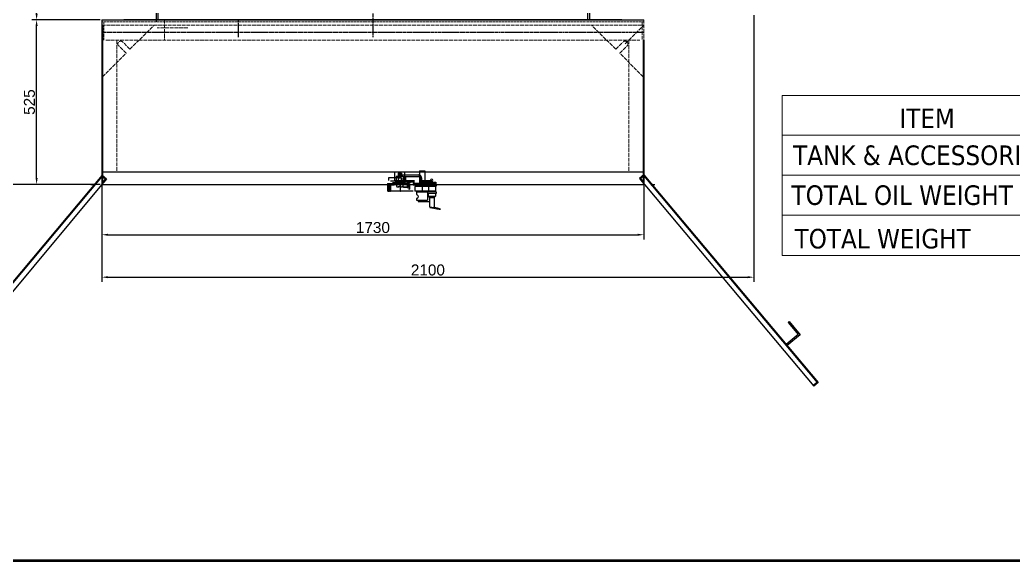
# Model space of a CAD drawing. Header units: millimetres. Extents: x 3151 to 13728, y 2378 to 9705.
# Drawn here: x 4748 to 7918, y 2645 to 4376 of the extents above; entities that cross this region are included whole.
import ezdxf

# ---------------------------------------------------------------- set-up
doc = ezdxf.new("R2010")
doc.units = ezdxf.units.MM
for name, pattern in [('ACAD_ISO02W100', [15, 12, -3]), ('CENTERX2', [101.6, 63.5, -12.7, 12.7, -12.7]), ('DASHED', [0.75, 0.5, -0.25]), ('HIDDEN', [9.525, 6.35, -3.175])]:
    doc.linetypes.add(name, pattern=pattern)
for name, color, linetype, lineweight in [('1', 4, 'Continuous', 53), ('标注、文本', 3, 'Continuous', 18), ('粗实线', 4, 'Continuous', 40), ('虚线', 6, 'HIDDEN', 15), ('铁心', 3, 'Continuous', 0)]:
    doc.layers.add(name, color=color, linetype=linetype, lineweight=lineweight)
doc.layers.add('4虚线层', color=6, linetype='DASHED')
doc.layers.add('PDF_几何图形', color=7, linetype='Continuous')
doc.styles.get("Standard").update_dxf_attribs({"font": 'arial.ttf'})
doc.styles.add('Tahoma_txtstyle_30.51_0_0', font='tahoma.ttf')
doc.dimstyles.new('1-15', dxfattribs={"dimscale": 10, "dimtxt": 3.5, "dimasz": 2, "dimexe": 1.5, "dimexo": 0.5, "dimgap": 0.5, "dimtad": 1, "dimtoh": 1, "dimdec": 1, "dimdsep": 46, "dimtxsty": 'Standard', "dimcen": 2.5, "dimclrd": 3, "dimclre": 3, "dimclrt": 3, "dimadec": 0, "dimazin": 2, "dimtfac": 1, "dimtdec": 1, "dimtmove": 0, "dimatfit": 2, "dimfxl": 1, "dimarcsym": 0})

# ---------------------------------------------------------------- blocks, each defined once
blk = doc.blocks.new('A$C62CB6CE0')
at = {"layer": 'PDF_几何图形'}
for p, q in [((3.7, 101.1), (32.7, 101.1)), ((22.3, 119.3), (54.2, 119.3)), ((22.3, 119.3), (22.3, 89.9)), ((26.9, 104), (26.9, 85.3)), ((33.1, 104), (26.9, 104)), ((33.1, 114.7), (33.1, 104)), ((33.1, 112.2), (33.9, 111.4)), ((43.8, 111.4), (33.1, 111)), ((33.9, 111.4), (33.1, 111)), ((33.1, 111), (33.9, 110.6)), ((43.8, 110.6), (33.1, 110.2)), ((33.9, 110.6), (33.1, 110.2)), ((33.1, 108.5), (33.9, 108.1)), ((33.1, 101.5), (33.9, 101.1)), ((33.1, 98.6), (33.1, 80.4)), ((43, 112.2), (33.9, 111.4)), ((43, 111), (33.9, 110.6)), ((43, 110.2), (33.9, 109.7)), ((43, 109.3), (33.9, 108.9)), ((43, 108.5), (33.9, 108.1)), ((43, 107.7), (33.9, 107.3)), ((43, 106.9), (33.9, 106.4)), ((43, 105.6), (33.9, 105.2)), ((43, 104.8), (33.9, 104.4)), ((43, 104), (33.9, 103.5)), ((43, 103.1), (33.9, 102.7)), ((43, 102.3), (33.9, 101.9)), ((43, 101.5), (33.9, 101.1)), ((43, 101.5), (33.9, 101.1)), ((43, 101.5), (33.9, 101.1)), ((43, 100.7), (33.9, 100.2)), ((43, 99.4), (33.9, 99)), ((43.8, 111.4), (43, 111)), ((43, 111), (43.8, 110.6)), ((43.8, 110.6), (43, 110.2)), ((43.8, 109.7), (43, 109.3)), ((43.8, 108.9), (43, 108.5)), ((43.8, 108.1), (43, 107.7)), ((43.8, 107.3), (43, 106.9)), ((43.8, 106.4), (43, 105.6)), ((43.8, 105.2), (43, 104.8)), ((43.8, 104.4), (43, 104)), ((43.8, 103.5), (43, 103.1)), ((43.8, 102.7), (43, 102.3)), ((43.8, 101.9), (43, 101.5)), ((43.8, 101.1), (43, 100.7)), ((43.8, 100.2), (43, 99.4)), ((49.6, 104), (43.8, 104)), ((43.8, 99), (43.8, 80.4)), ((44.9, 109.3), (44.9, 104.8)), ((44.9, 109.3), (49.5, 109.3)), ((49.5, 104.8), (44.9, 104.8)), ((49.5, 109.3), (99.1, 109.3)), ((49.5, 104.8), (99.1, 104.8)), ((49.6, 104), (49.6, 85.3)), ((54.2, 119.3), (54.2, 89.9)), ((55.3, 104), (55.3, 87.4)), ((55.3, 104), (57.3, 104)), ((57.3, 104), (57.3, 87.4)), ((101.2, 122.2), (101.2, 108.9)), ((101.2, 122.2), (119, 122.2)), ((101.2, 104.4), (101.2, 82)), ((103.7, 100.2), (103.7, 91.1)), ((108.2, 100.2), (108.2, 91.1)), ((119, 122.2), (119, 86.6)), ((0, 82.5), (26.9, 82.5)), ((0, 82.5), (0, 57.6)), ((2.1, 80.4), (26.9, 80.4)), ((2.1, 80.4), (2.1, 55.2)), ((3.7, 57.6), (3.7, 76.7)), ((6.6, 80.4), (6.6, 55.2)), ((65.8, 89.9), (8.7, 89.9)), ((8.7, 77.9), (20.3, 77.9)), ((8.7, 77.9), (8.7, 57.6)), ((15.7, 85.3), (56.7, 85.3)), ((20.3, 80.4), (20.3, 77.9)), ((23.6, 92), (64.5, 92)), ((64.5, 89.9), (23.6, 89.9)), ((23.6, 87.4), (64.5, 87.4)), ((26.9, 80.4), (49.6, 80.4)), ((26.9, 80.4), (26.9, 78.3)), ((26.9, 78.3), (49.6, 78.3)), ((28.1, 78.3), (28.1, 73.4)), ((38.5, 78.3), (38.5, 73.4)), ((43, 82.5), (69.9, 82.5)), ((43, 80.4), (67.8, 80.4)), ((43.4, 71.3), (47.1, 71.3)), ((44.9, 92), (85.9, 92)), ((85.9, 89.9), (44.9, 89.9)), ((44.9, 87.4), (85.9, 87.4)), ((47.6, 71.7), (47.1, 71.3)), ((48.8, 78.3), (48.8, 73.4)), ((49.6, 80.4), (49.6, 78.3)), ((50.7, 71.7), (61.9, 71.7)), ((50.7, 71.7), (50.7, 69.2)), ((64.4, 69.2), (50.7, 69.2)), ((61.9, 85.3), (61.9, 71.7)), ((61.9, 85.3), (61.9, 71.7)), ((72.4, 85.3), (61.9, 85.3)), ((61.9, 69.2), (64.4, 69.2)), ((61.9, 69.2), (64.4, 69.2)), ((64.4, 69.2), (61.9, 69.2)), ((64.4, 87.4), (64.4, 69.2)), ((64.4, 87.4), (64.4, 69.2)), ((65.8, 89.9), (65.8, 87.4)), ((67.8, 80.4), (67.8, 64.3)), ((67.8, 64.3), (69.9, 64.3)), ((69.9, 82.5), (69.9, 64.3)), ((80.9, 82), (80.9, 76.7)), ((80.9, 82), (81.3, 82)), ((81.3, 76.7), (80.9, 76.7)), ((81.3, 82), (81.3, 76.7)), ((130.5, 82), (81.3, 82)), ((130.5, 76.7), (81.3, 76.7)), ((130.1, 72.1), (86.7, 72.1)), ((86.7, 72.1), (86.7, 57.6)), ((101.6, 92), (142.5, 92)), ((142.5, 89.9), (101.6, 89.9)), ((101.6, 87.4), (142.5, 87.4)), ((104.5, 76.7), (104.5, 72.1)), ((110.3, 80.4), (110.3, 55.2)), ((115.7, 76.7), (115.7, 72.1)), ((127.7, 76.7), (127.7, 73.8)), ((127.7, 73.8), (154.9, 73.8)), ((130.1, 73.8), (130.1, 57.6)), ((130.5, 82), (130.5, 76.7)), ((130.5, 82), (131.8, 82)), ((131.8, 76.7), (130.5, 76.7)), ((131.8, 82), (131.8, 76.7)), ((151.6, 82), (131.8, 82)), ((151.6, 76.7), (131.8, 76.7)), ((135.5, 84.1), (135.5, 78.3)), ((146.3, 84.1), (146.3, 78.3)), ((151.6, 82), (151.6, 76.7)), ((152.5, 73.8), (152.5, 57.6)), ((153.7, 86.6), (153.7, 82)), ((153.7, 76.7), (154.9, 76.7)), ((154.9, 76.7), (154.9, 73.8)), ((23.2, 57.6), (3.7, 57.6)), ((60, 57.6), (19, 57.6)), ((40.1, 57.6), (38, 57.6)), ((81.3, 57.6), (40.4, 57.6)), ((130.1, 57.6), (86.7, 57.6)), ((92.5, 55.2), (92.5, 46.5)), ((92.5, 55.2), (126.8, 55.2)), ((92.5, 46.5), (93.3, 46.5)), ((92.5, 33.7), (92.5, 28.3)), ((93.3, 33.7), (92.5, 33.7)), ((138, 57.6), (97, 57.6)), ((103.7, 57.6), (103.7, 55.2)), ((116.5, 57.6), (116.5, 55.2)), ((126.8, 55.2), (126.8, 28.3)), ((129.3, 47.3), (126.8, 47.3)), ((127.7, 55.2), (127.7, 49.8)), ((141.3, 55.2), (127.7, 55.2)), ((141.3, 49.8), (127.7, 49.8)), ((129.3, 41.9), (152.9, 41.9)), ((141.3, 57.6), (130.1, 57.6)), ((132.2, 57.6), (132.2, 55.2)), ((133.9, 37.4), (141.3, 37.4)), ((152.5, 57.6), (141.3, 57.6)), ((154.9, 55.2), (141.3, 55.2)), ((154.9, 49.8), (141.3, 49.8)), ((141.3, 37.4), (148.7, 37.4)), ((150.4, 57.6), (150.4, 55.2)), ((152.9, 49), (152.9, 41.9)), ((152.9, 41.5), (152.9, 41.9)), ((154.9, 55.2), (154.9, 49.8)), ((92.5, 28.3), (126.8, 28.3)), ((133.9, 29.1), (133.9, 7.2)), ((148.7, 29.1), (148.7, 7.2))]:
    blk.add_line(p, q, dxfattribs=at)
for points in [[(3.7, 91.6), (3.7, 101.1), (4.1, 100.7)], [(33.1, 114.7), (43.8, 114.7), (43.8, 104)], [(33.1, 112.2), (43, 112.2), (43.8, 111.4)], [(43, 110.2), (43.8, 109.7), (33.1, 109.3)], [(33.1, 110.2), (33.9, 109.7), (33.1, 109.3)], [(43, 109.3), (43.8, 108.9), (33.1, 108.5)], [(33.1, 109.3), (33.9, 108.9), (33.1, 108.5)], [(43, 108.5), (43.8, 108.1), (33.1, 107.7)], [(43, 108.5), (33.9, 108.1), (33.1, 107.7)], [(43, 107.7), (43.8, 107.3), (33.1, 106.9)], [(33.1, 107.7), (33.9, 107.3), (33.1, 106.9)], [(43, 106.9), (43.8, 106.4), (33.1, 105.6)], [(33.1, 106.9), (33.9, 106.4), (33.1, 105.6)], [(43, 105.6), (43.8, 105.2), (33.1, 104.8)], [(33.1, 105.6), (33.9, 105.2), (33.1, 104.8)], [(43, 104.8), (43.8, 104.4), (33.1, 104)], [(33.1, 104.8), (33.9, 104.4), (33.1, 104)], [(43, 104), (43.8, 103.5), (33.1, 103.1)], [(33.1, 104), (33.9, 103.5), (33.1, 103.1)], [(43, 103.1), (43.8, 102.7), (33.1, 102.3)], [(33.1, 103.1), (33.9, 102.7), (33.1, 102.3)], [(43, 102.3), (43.8, 101.9), (33.1, 101.5)], [(33.1, 102.3), (33.9, 101.9), (33.1, 101.5)], [(43, 101.5), (43.8, 101.1), (33.1, 100.7)], [(43, 101.5), (33.9, 101.1), (33.1, 100.7)], [(43, 100.7), (43.8, 100.2), (33.1, 99.4)], [(33.1, 100.7), (33.9, 100.2), (33.1, 99.4)], [(43, 99.4), (43.8, 99), (33.1, 98.6)], [(33.1, 99.4), (33.9, 99), (33.1, 98.6)], [(108.2, 100.2), (100.4, 109.3), (99.1, 109.3)], [(103.7, 100.2), (103.7, 101.5), (103.3, 101.9), (103.3, 102.3), (102.8, 103.1), (102.4, 103.5), (102, 104), (101.6, 104.4), (100.8, 104.4), (100.4, 104.8), (99.1, 104.8)], [(28.1, 73.4), (28.5, 72.9), (28.9, 72.5), (29.4, 72.5), (29.8, 72.1), (30.2, 72.1), (30.6, 71.7), (31.4, 71.7), (31.8, 71.3), (33.1, 71.3)], [(28.1, 73.4), (28.1, 72.9), (28.5, 72.5), (28.5, 72.1), (28.9, 72.1), (28.9, 71.7), (29.4, 71.7)], [(28.9, 71.7), (29.8, 71.3), (33.1, 71.3)], [(43.4, 71.3), (33.1, 71.3), (34.7, 71.3), (35.2, 71.7), (36, 71.7), (36.4, 72.1), (36.8, 72.1), (37.2, 72.5), (37.6, 72.5), (38, 72.9), (38.5, 73.4)], [(38.5, 73.4), (38.9, 72.9), (39.7, 72.1), (40.1, 72.1), (40.9, 71.7), (41.8, 71.7), (42.2, 71.3), (43.4, 71.3)], [(40.1, 93.6), (40.1, 57.6), (40.5, 57.2)], [(43.4, 71.3), (45.1, 71.3), (45.5, 71.7), (46.3, 71.7), (46.7, 72.1), (47.1, 72.1), (47.6, 72.5), (48, 72.5), (48.4, 72.9), (48.8, 73.4)], [(47.6, 71.7), (47.6, 72.1), (48, 72.1), (48, 72.5), (48.4, 72.5), (48.4, 72.9), (48.8, 73.4)], [(103.7, 91.1), (111.5, 82), (112.8, 82)], [(108.2, 91.1), (108.2, 89.9), (109, 89.1), (109, 88.2), (109.5, 87.8), (109.9, 87.4), (110.7, 87.4), (111.1, 87), (111.5, 86.6), (112.8, 86.6), (153.7, 86.6)], [(151.6, 82), (153.7, 82), (153.7, 76.7), (151.6, 76.7)], [(93.3, 46.5), (94.2, 46.1), (95, 44.8), (96.2, 43.2), (97, 39.9), (96.2, 36.5), (95, 34.9), (94.2, 34.1), (93.3, 33.7)], [(130.5, 49.8), (129.7, 49.8), (129.7, 49.4), (129.3, 49), (129.3, 41.9), (129.7, 41.9), (129.7, 41.5), (133.9, 37.4), (133.9, 29.1)], [(152.9, 41.5), (148.7, 37.4), (148.7, 29.1)], [(152.9, 49), (152.9, 49.8), (152.1, 49.8)], [(97.9, 28.3), (97.9, 24.6), (133.9, 24.6)], [(133.9, 7.2), (148.3, 5.5), (148.7, 7.2)]]:
    blk.add_lwpolyline(points, dxfattribs=at)
blk.add_lwpolyline([(25.6, 85.3), (50.9, 85.3), (50.9, 82.5), (25.6, 82.5)], close=True, dxfattribs=at)
for points in [[(108.2, 101.5), (106.4, 106.8), (105.9, 107.6), (100.4, 109.3)], [(140.5, 96.1), (138.4, 96.1), (136.7, 94.4), (136.7, 92.4)], [(144.6, 92.4), (144.6, 94.4), (142.5, 96.1), (140.5, 96.1)], [(103.7, 89.9), (104.6, 86), (107.7, 83), (111.5, 82)], [(136.7, 92.4), (136.7, 90.3), (138.4, 88.2), (140.5, 88.2)], [(140.5, 88.2), (142.5, 88.2), (144.6, 90.3), (144.6, 92.4)], [(134.3, 5.5), (171.8, -1.9), (181.4, -1.8), (148.3, 5.5)]]:
    blk.add_open_spline(points, degree=3, dxfattribs=at)
blk = doc.blocks.new('*D82')
at = {"layer": 'Defpoints', "color": 0, "transparency": 16777216}
for p in [(5009.7, 3851.3), (6739.7, 3853.1), (6739.7, 3690.4)]:
    blk.add_point(p, dxfattribs=at)
at = {"layer": '标注、文本', "color": 3, "lineweight": -2, "transparency": 16777216}
for p, q in [((5009.7, 3846.3), (5009.7, 3675.4)), ((6739.7, 3848.1), (6739.7, 3675.4)), ((5029.7, 3690.4), (6719.7, 3690.4))]:
    blk.add_line(p, q, dxfattribs=at)
at = {"layer": '标注、文本', "color": 3, "transparency": 16777216}
for points in [[(5029.7, 3693.7), (5029.7, 3687.1), (5009.7, 3690.4)], [(6719.7, 3693.7), (6719.7, 3687.1), (6739.7, 3690.4)]]:
    blk.add_solid(points, dxfattribs=at)
at = {"layer": '标注、文本', "color": 3, "transparency": 16777216, "insert": (5874.7, 3713.3), "char_height": 35, "attachment_point": 5}
blk.add_mtext('1730', dxfattribs=at)
blk = doc.blocks.new('*D83')
at = {"layer": 'Defpoints', "color": 0, "transparency": 16777216}
for p in [(4801.3, 4376.3), (5009.7, 4376.3), (5009.7, 3851.3)]:
    blk.add_point(p, dxfattribs=at)
at = {"layer": '标注、文本', "color": 3, "lineweight": -2, "transparency": 16777216}
for p, q in [((5004.7, 4376.3), (4786.3, 4376.3)), ((4801.3, 3871.3), (4801.3, 4356.3)), ((5004.7, 3851.3), (4786.3, 3851.3))]:
    blk.add_line(p, q, dxfattribs=at)
at = {"layer": '标注、文本', "color": 3, "transparency": 16777216}
for points in [[(4798, 4356.3), (4804.7, 4356.3), (4801.3, 4376.3)], [(4798, 3871.3), (4804.7, 3871.3), (4801.3, 3851.3)]]:
    blk.add_solid(points, dxfattribs=at)
at = {"layer": '标注、文本', "color": 3, "transparency": 16777216, "insert": (4778.5, 4113.8), "char_height": 35, "attachment_point": 5, "rotation": 90}
blk.add_mtext('525', dxfattribs=at)
blk = doc.blocks.new('*D84')
at = {"layer": 'Defpoints', "color": 0, "transparency": 16777216}
for p in [(4801.3, 5322.3), (5195.7, 5322.3), (5009.7, 4376.3)]:
    blk.add_point(p, dxfattribs=at)
at = {"layer": '标注、文本', "color": 3, "lineweight": -2, "transparency": 16777216}
for p, q in [((5190.7, 5322.3), (4786.3, 5322.3)), ((4801.3, 4396.3), (4801.3, 5302.3)), ((5004.7, 4376.3), (4786.3, 4376.3))]:
    blk.add_line(p, q, dxfattribs=at)
at = {"layer": '标注、文本', "color": 3, "transparency": 16777216}
for points in [[(4798, 5302.3), (4804.7, 5302.3), (4801.3, 5322.3)], [(4798, 4396.3), (4804.7, 4396.3), (4801.3, 4376.3)]]:
    blk.add_solid(points, dxfattribs=at)
at = {"layer": '标注、文本', "color": 3, "transparency": 16777216, "insert": (4778.5, 4849.3), "char_height": 35, "attachment_point": 5, "rotation": 90}
blk.add_mtext('946', dxfattribs=at)
blk = doc.blocks.new('*D85')
at = {"layer": 'Defpoints', "color": 0, "transparency": 16777216}
for p in [(4614.9, 6062.3), (5249.7, 6062.3), (5009.7, 3851.3)]:
    blk.add_point(p, dxfattribs=at)
at = {"layer": '标注、文本', "color": 3, "lineweight": -2, "transparency": 16777216}
for p, q in [((5244.7, 6062.3), (4599.9, 6062.3)), ((4614.9, 3871.3), (4614.9, 6042.3)), ((5004.7, 3851.3), (4599.9, 3851.3))]:
    blk.add_line(p, q, dxfattribs=at)
at = {"layer": '标注、文本', "color": 3, "transparency": 16777216}
for points in [[(4611.6, 6042.3), (4618.2, 6042.3), (4614.9, 6062.3)], [(4611.6, 3871.3), (4618.2, 3871.3), (4614.9, 3851.3)]]:
    blk.add_solid(points, dxfattribs=at)
at = {"layer": '标注、文本', "color": 3, "transparency": 16777216, "insert": (4592.3, 4956.8), "char_height": 35, "attachment_point": 5, "rotation": 90}
blk.add_mtext('2211', dxfattribs=at)
blk = doc.blocks.new('*D81')
at = {"layer": 'Defpoints', "color": 0, "transparency": 16777216}
for p in [(5009.7, 4376.3), (7090.7, 4396.3), (7090.7, 3554.9)]:
    blk.add_point(p, dxfattribs=at)
at = {"layer": '标注、文本', "color": 3, "lineweight": -2, "transparency": 16777216}
for p, q in [((7090.7, 4391.3), (7090.7, 3539.9)), ((5009.7, 4371.3), (5009.7, 3539.9)), ((5029.7, 3554.9), (7070.7, 3554.9))]:
    blk.add_line(p, q, dxfattribs=at)
at = {"layer": '标注、文本', "color": 3, "transparency": 16777216}
for points in [[(5029.7, 3558.2), (5029.7, 3551.6), (5009.7, 3554.9)], [(7070.7, 3558.2), (7070.7, 3551.6), (7090.7, 3554.9)]]:
    blk.add_solid(points, dxfattribs=at)
at = {"layer": '标注、文本', "color": 3, "transparency": 16777216, "insert": (6050.2, 3577.8), "char_height": 35, "attachment_point": 5}
blk.add_mtext('2100', dxfattribs=at)

msp = doc.modelspace()

# ---------------------------------------------------------------- linework, layer by layer
at = {"color": 2, "linetype": 'ACAD_ISO02W100', "lineweight": 13}
for p, q in [((5209.658, 4376.278), (5209.658, 4311.278)), ((6739.658, 4376.278), (6739.658, 4311.278)), ((5009.658, 4359.278), (6739.658, 4359.278)), ((5099.377, 4282.287), (5176.368, 4359.278)), ((5283.739, 4350.783), (5185.899, 4350.783)), ((6649.938, 4282.287), (6572.947, 4359.278)), ((6691.658, 4311.278), (6739.658, 4359.278)), ((6733.658, 4370.278), (6733.658, 4311.278)), ((5022.658, 4311.278), (6726.658, 4311.278)), ((5057.658, 4311.278), (5057.658, 3891.278)), ((5086.649, 4269.559), (5063.315, 4292.893)), ((5099.377, 4282.287), (5076.043, 4305.621)), ((6649.938, 4282.287), (6673.273, 4305.621)), ((6662.666, 4269.559), (6686.001, 4292.893)), ((6680.344, 4299.964), (6691.658, 4311.278)), ((6691.658, 4311.278), (6691.658, 3891.278)), ((5011.658, 4194.567), (5086.649, 4269.559)), ((6737.658, 4194.567), (6662.666, 4269.559))]:
    msp.add_line(p, q, dxfattribs=at)
for centre, start, end in [((5069.679, 4299.257), 45, 225), ((6679.637, 4299.257), 315, 135)]:
    msp.add_arc(centre, 9, start, end, dxfattribs=at)
at = {"layer": '1', "color": 1, "linetype": 'CENTERX2', "lineweight": -3, "ltscale": 0.1}
for p, q in [((5874.658, 5490.637), (5874.658, 4320.983)), ((5444.658, 4376.278), (5444.658, 4320.983)), ((6739.658, 4336.278), (5009.658, 4336.278))]:
    msp.add_line(p, q, dxfattribs=at)
at = {"layer": '1', "const_width": 8.634}
msp.add_lwpolyline([(3792.755, 2649.776), (13265.075, 2649.776), (13265.075, 9458.006), (3792.755, 9458.006), (3792.755, 2649.776)], dxfattribs=at)
at = {"layer": '4虚线层'}
for p, q in [((5183.658, 4370.278), (5183.658, 5260.278)), ((5189.658, 4376.278), (5189.658, 5260.278)), ((6559.658, 5260.278), (6559.658, 4376.278)), ((6565.658, 5260.278), (6565.658, 4376.278)), ((6669.658, 4376.278), (5079.658, 4376.278)), ((6634.658, 4376.278), (5114.658, 4376.278)), ((5011.658, 4359.278), (5011.658, 3851.278)), ((6737.658, 4311.278), (6737.658, 3851.278))]:
    msp.add_line(p, q, dxfattribs=at)
at = {"layer": 'PDF_几何图形'}
for p, q in [((5010.774, 3880.559), (4483.932, 3252.941)), ((5010.774, 3877.25), (4487.24, 3252.941)), ((5024.422, 3868.979), (4501.301, 3240.948)), ((5010.774, 3880.559), (5024.422, 3868.979)), ((5010.774, 3877.25), (5021.527, 3868.565)), ((5021.527, 3868.565), (5014.082, 3859.881)), ((5024.422, 3868.979), (5015.737, 3858.226)), ((6739.658, 3881.468), (6725.597, 3869.888)), ((6725.597, 3869.888), (7281.634, 3207.086)), ((6725.597, 3869.888), (6734.281, 3859.136)), ((6739.244, 3878.16), (6728.905, 3869.475)), ((6728.905, 3869.475), (6735.936, 3860.79)), ((6739.244, 3878.16), (7292.387, 3219.079)), ((6739.658, 3881.468), (7295.696, 3218.666)), ((5014.082, 3859.881), (5015.737, 3858.226)), ((6735.936, 3860.79), (6734.281, 3859.136)), ((7203.471, 3413.041), (7200.162, 3410.146)), ((7203.471, 3413.041), (7238.624, 3371.271)), ((7238.624, 3371.271), (7196.854, 3336.532)), ((7292.387, 3219.079), (7279.98, 3208.74)), ((7279.98, 3208.74), (7281.634, 3207.086)), ((7295.696, 3218.666), (7281.634, 3207.086))]:
    msp.add_line(p, q, dxfattribs=at)
msp.add_lwpolyline([(7200.162, 3410.146), (7232.007, 3372.098), (7193.959, 3339.84), (7196.854, 3336.532)], dxfattribs=at)
at = {"layer": '标注、文本', "color": 4, "lineweight": 30}
for p, q in [((5009.658, 4376.278), (6739.658, 4376.278)), ((5009.658, 4376.278), (5009.658, 4311.278)), ((6739.658, 3881.468), (6725.597, 3869.888)), ((6725.597, 3869.888), (7281.634, 3207.086)), ((6725.597, 3869.888), (6734.281, 3859.136)), ((6739.244, 3878.16), (6728.905, 3869.475)), ((6728.905, 3869.475), (6735.936, 3860.79)), ((6739.244, 3878.16), (7292.387, 3219.079)), ((6739.658, 3881.468), (7295.696, 3218.666)), ((6735.936, 3860.79), (6734.281, 3859.136)), ((7203.471, 3413.041), (7200.162, 3410.146)), ((7203.471, 3413.041), (7238.624, 3371.271)), ((7238.624, 3371.271), (7196.854, 3336.532)), ((7292.387, 3219.079), (7279.98, 3208.74)), ((7279.98, 3208.74), (7281.634, 3207.086)), ((7295.696, 3218.666), (7281.634, 3207.086))]:
    msp.add_line(p, q, dxfattribs=at)
msp.add_lwpolyline([(7200.162, 3410.146), (7232.007, 3372.098), (7193.959, 3339.84), (7196.854, 3336.532)], dxfattribs=at)
at = {"layer": '粗实线', "lineweight": 30}
for p, q in [((5009.658, 4311.278), (5009.658, 3851.254)), ((6739.658, 4311.278), (6739.658, 3851.278)), ((5010.774, 3880.559), (4483.932, 3252.941)), ((5010.774, 3877.25), (4487.24, 3252.941)), ((5024.422, 3868.979), (4501.301, 3240.948)), ((5009.658, 3891.278), (6739.658, 3891.278)), ((5010.774, 3880.559), (5024.422, 3868.979)), ((5010.774, 3877.25), (5021.527, 3868.565)), ((5021.527, 3868.565), (5014.082, 3859.881)), ((5024.422, 3868.979), (5015.737, 3858.226)), ((4974.658, 3851.278), (4988.994, 3851.278)), ((5009.658, 3851.278), (6739.658, 3851.278)), ((5014.082, 3859.881), (5015.737, 3858.226)), ((6761.805, 3851.278), (6774.658, 3851.278))]:
    msp.add_line(p, q, dxfattribs=at)
at = {"layer": '虚线', "ltscale": 0.5}
for p, q in [((5009.658, 4370.278), (6739.658, 4370.278)), ((5015.658, 4370.278), (5015.658, 4311.278))]:
    msp.add_line(p, q, dxfattribs=at)
at = {"layer": '铁心'}
for p, q in [((7180.674, 4135.291), (7180.674, 3965.185)), ((7180.674, 3965.185), (7180.674, 4135.291)), ((7180.674, 4135.291), (9354.573, 4135.291)), ((7180.674, 4008.32), (9354.573, 4008.32)), ((7180.674, 3768.723), (7180.674, 3965.185)), ((7180.674, 3965.185), (7180.674, 3768.723)), ((7180.674, 3880.819), (9354.573, 3880.819)), ((7180.674, 3623.701), (7180.674, 3768.723)), ((7180.674, 3768.723), (7180.674, 3623.701)), ((7180.674, 3753.318), (9354.573, 3753.318)), ((7180.674, 3623.701), (9354.573, 3623.701))]:
    msp.add_line(p, q, dxfattribs=at)

# ---------------------------------------------------------------- block references
at = {"color": 2, "linetype": 'ACAD_ISO02W100', "lineweight": 13}
msp.add_blockref('A$C62CB6CE0', (5921.762, 3772.016), dxfattribs=at)

# ---------------------------------------------------------------- texts
at = {"layer": '铁心', "style": 'Tahoma_txtstyle_30.51_0_0'}
for s, height, p in [('ITEM', 62.517, (7555.211, 4030.843)), ('TANK & ACCESSORIES', 62.51702, (7215.713, 3912.896)), ('TOTAL OIL WEIGHT', 62.51702, (7210.842, 3785.588)), ('TOTAL WEIGHT', 62.51702, (7220.586, 3646.71))]:
    msp.add_text(s, height=height, dxfattribs=at).set_placement(p)

# ---------------------------------------------------------------- dimensions: what is measured, and where the dimension line sits
at = {"layer": '标注、文本'}
for base, p1, p2, picture, middle in [((4614.884, 6062.259), (5009.658, 3851.254), (5249.658, 6062.259), '*D85', (4592.312, 4956.757)), ((4801.325, 5322.278), (5009.658, 4376.278), (5195.658, 5322.278), '*D84', (4778.455, 4849.278)), ((4801.325, 4376.278), (5009.658, 3851.254), (5009.658, 4376.278), '*D83', (4778.455, 4113.766))]:
    dim = msp.add_linear_dim(base=base, p1=p1, p2=p2, angle=90, dimstyle='1-15', dxfattribs=at)
    dim.commit()
    dim.dimension.update_dxf_attribs({"geometry": picture, "text_midpoint": middle})
dim = msp.add_linear_dim(base=(7090.658, 3554.915), p1=(5009.658, 4376.278), p2=(7090.658, 4396.278), text='2100', dimstyle='1-15', dxfattribs=at)
dim.commit()
dim.dimension.update_dxf_attribs({"geometry": '*D81', "text_midpoint": (6050.158, 3577.785)})
dim = msp.add_linear_dim(base=(6739.658, 3690.404), p1=(5009.677, 3851.278), p2=(6739.658, 3853.127), dimstyle='1-15', dxfattribs=at)
dim.commit()
dim.dimension.update_dxf_attribs({"geometry": '*D82', "text_midpoint": (5874.668, 3713.286)})

doc.saveas('drawing.dxf')
